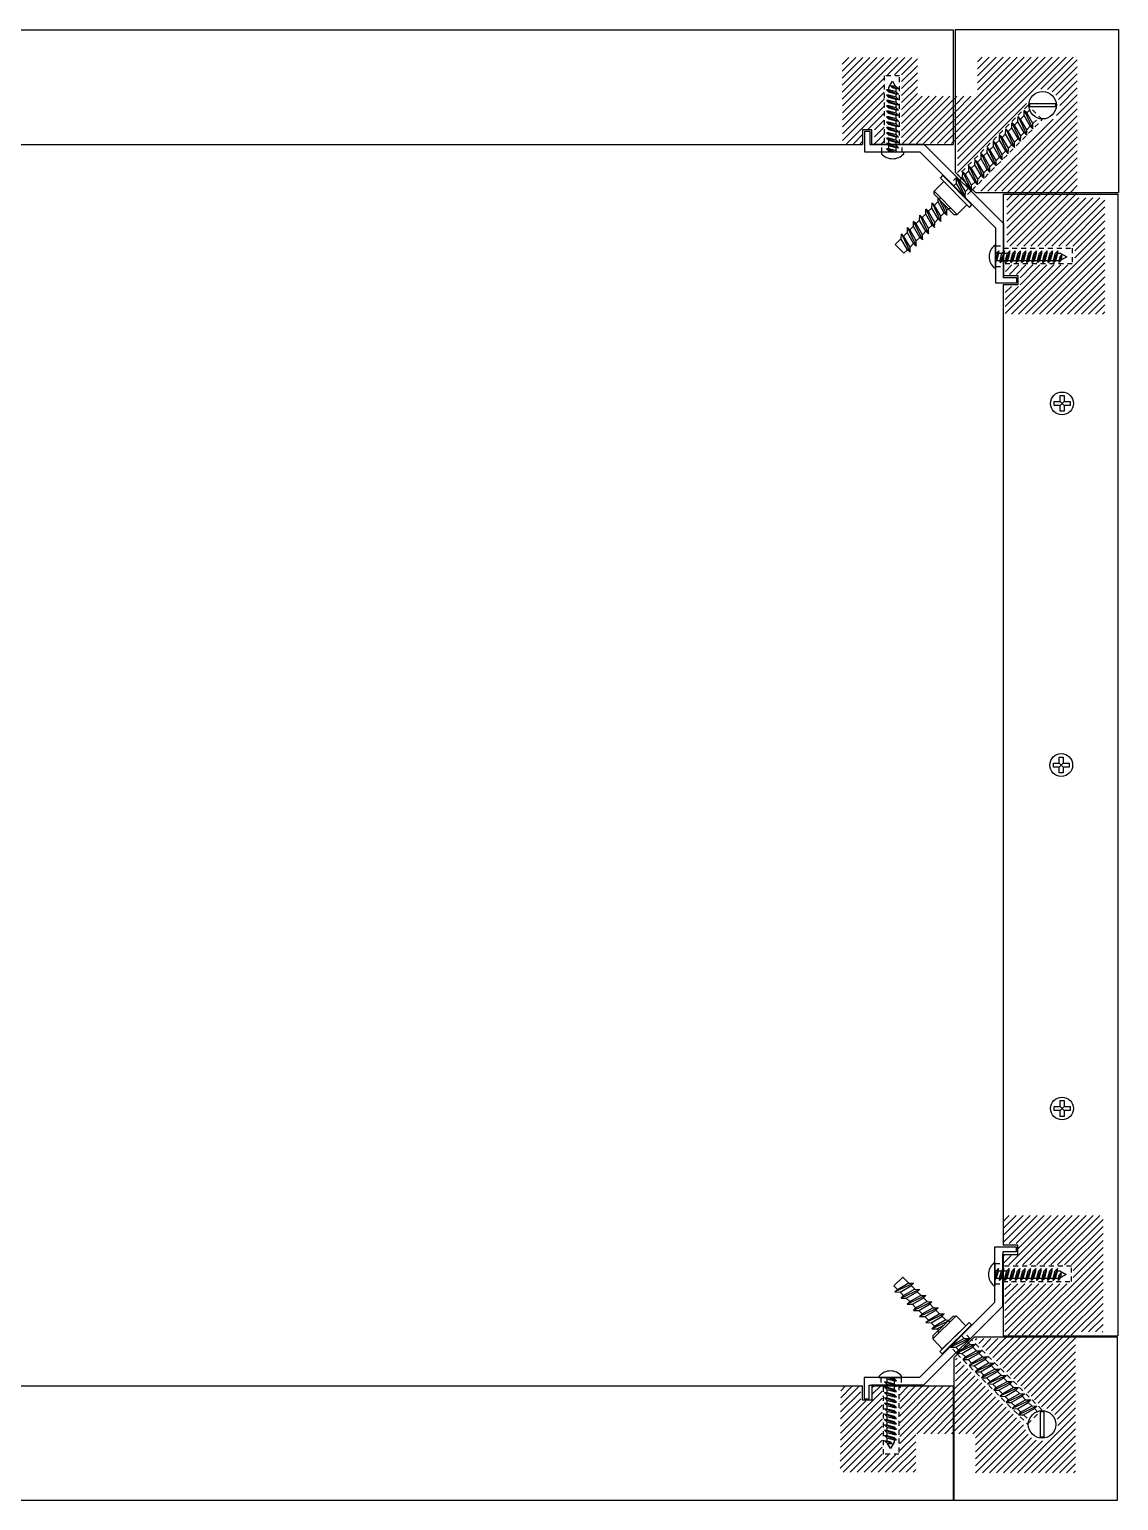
# Model space of a CAD drawing. Header units: centimetres. Extents: x -118 to 1001, y -481 to 203.
# Drawn here: x 779.3 to 806.84, y -82.98 to -45.78 of the extents above; entities that cross this region are included whole.
import ezdxf

# ---------------------------------------------------------------- set-up
doc = ezdxf.new("R2010")
doc.units = ezdxf.units.CM
doc.header["$MEASUREMENT"] = 0
doc.linetypes.add('HIDDEN2', pattern=[0.1875, 0.125, -0.0625])
for name, color, linetype in [('A-Furn', 8, 'Continuous'), ('linee di prosp', 6, 'Continuous'), ('retini', 245, 'Continuous'), ('viti e cerniere', 3, 'Continuous')]:
    doc.layers.add(name, color=color, linetype=linetype)

msp = doc.modelspace()

# ---------------------------------------------------------------- hatches: boundary and pattern name
at = {"layer": 'retini', "ltscale": 3}
h = msp.add_hatch(dxfattribs=at)
h.set_pattern_fill('ANSI31', color=256)
h.set_pattern_definition([(45, (447.43187, -99.0815), (-0.088388348, 0.088388348), [])])
h.paths.add_polyline_path([(803.972, -52.98), (806.49, -52.98), (806.49, -50.037), (805.792, -50.037), (805.792, -49.951), (804.011, -49.951), (804.011, -51.255), (805.733, -51.255), (805.733, -51.733), (803.976, -51.733), (803.976, -51.971), (804.345, -51.971), (804.345, -52.276), (803.972, -52.276)])
h.paths.add_polyline_path([(803.228, -49.867), (804.011, -49.867), (804.011, -49.931), (805.792, -49.931), (805.792, -46.475), (803.267, -46.475), (803.267, -47.464), (802.73, -47.464), (802.73, -48.661), (802.764, -48.661), (802.764, -49.415), (804.51, -47.657, -2.138287), (804.956, -48.124)])
h.paths.add_polyline_path([(801.352, -48.661), (802.692, -48.661), (802.692, -47.464), (801.755, -47.464), (801.755, -46.487), (799.845, -46.487), (799.86, -48.67), (800.366, -48.67), (800.366, -48.297), (800.663, -48.297), (800.663, -48.666), (800.908, -48.666), (800.908, -46.926), (801.352, -46.926)])
h = msp.add_hatch(dxfattribs=at)
h.set_pattern_fill('ANSI31', color=256)
h.set_pattern_definition([(45, (450.49406, -134.66483), (-0.088388348, 0.088388348), [])])
h.paths.add_polyline_path([(803.926, -75.777), (806.444, -75.777), (806.444, -78.719), (805.746, -78.719), (805.746, -78.805), (803.965, -78.805), (803.965, -77.501), (805.687, -77.501), (805.687, -77.024), (803.93, -77.024), (803.93, -76.785), (804.299, -76.785), (804.299, -76.481), (803.926, -76.481)])
h.paths.add_polyline_path([(803.182, -78.889), (803.965, -78.889), (803.965, -78.825), (805.746, -78.825), (805.746, -82.281), (803.222, -82.281), (803.222, -81.293), (802.684, -81.293), (802.684, -80.095), (802.718, -80.095), (802.718, -79.341), (804.464, -81.099, 2.138287), (804.91, -80.632)])
h.paths.add_polyline_path([(801.306, -80.095), (802.646, -80.095), (802.646, -81.293), (801.709, -81.293), (801.709, -82.27), (799.799, -82.27), (799.814, -80.086), (800.32, -80.086), (800.32, -80.459), (800.618, -80.459), (800.618, -80.09), (800.862, -80.09), (800.862, -81.83), (801.306, -81.83)])

# ---------------------------------------------------------------- linework, layer by layer
at = {"layer": 'A-Furn'}
for p, q in [((764.572, -45.785), (802.658, -45.785)), ((802.658, -45.785), (802.658, -48.682)), ((802.704, -45.775), (802.704, -49.385)), ((802.704, -45.775), (806.836, -45.775)), ((806.836, -45.775), (806.836, -49.899)), ((800.603, -48.315), (800.367, -48.315)), ((800.367, -48.315), (800.367, -48.682)), ((800.603, -48.682), (800.603, -48.315)), ((766.864, -48.682), (800.367, -48.682)), ((800.603, -48.682), (802.658, -48.682)), ((802.704, -49.385), (803.223, -49.899)), ((803.223, -49.899), (806.836, -49.899)), ((803.918, -49.944), (806.816, -49.944)), ((803.918, -49.944), (803.918, -51.997)), ((806.816, -49.944), (806.816, -78.819)), ((803.918, -51.997), (804.286, -51.997)), ((804.286, -51.997), (804.286, -52.234)), ((803.918, -52.234), (803.918, -76.527)), ((804.286, -52.234), (803.918, -52.234)), ((804.286, -76.527), (803.918, -76.527)), ((804.286, -76.764), (804.286, -76.527)), ((803.918, -76.764), (803.918, -78.819)), ((803.918, -76.764), (804.286, -76.764)), ((803.188, -78.852), (802.674, -79.372)), ((806.798, -78.852), (803.188, -78.852)), ((803.918, -78.819), (806.816, -78.819)), ((806.798, -78.852), (806.798, -82.985)), ((802.674, -79.372), (802.674, -82.985)), ((766.864, -80.079), (800.367, -80.079)), ((800.367, -80.446), (800.367, -80.079)), ((800.603, -80.079), (802.658, -80.079)), ((800.603, -80.079), (800.603, -80.446)), ((802.658, -80.079), (802.658, -82.976)), ((800.603, -80.446), (800.367, -80.446)), ((764.572, -82.976), (802.658, -82.976)), ((806.798, -82.985), (802.674, -82.985))]:
    msp.add_line(p, q, dxfattribs=at)
at = {"layer": 'linee di prosp', "linetype": 'HIDDEN2'}
for p, q in [((801.302, -46.946), (800.909, -46.946)), ((800.909, -46.946), (800.909, -48.686)), ((801.302, -48.686), (801.302, -46.946)), ((804.545, -47.696), (802.772, -49.478)), ((804.907, -48.056), (804.545, -47.696)), ((803.135, -49.839), (804.907, -48.056)), ((803.925, -51.31), (805.666, -51.31)), ((805.666, -51.31), (805.666, -51.702)), ((805.666, -51.702), (803.925, -51.702)), ((805.649, -77.052), (803.908, -77.052)), ((805.649, -77.444), (805.649, -77.052)), ((803.908, -77.444), (805.649, -77.444)), ((804.899, -80.687), (803.116, -78.915)), ((802.756, -79.277), (804.538, -81.05)), ((800.892, -81.808), (800.892, -80.068)), ((801.285, -80.068), (801.285, -81.808)), ((804.538, -81.05), (804.899, -80.687)), ((801.285, -81.808), (800.892, -81.808))]:
    msp.add_line(p, q, dxfattribs=at)
at = {"layer": 'viti e cerniere'}
for p, q in [((801.216, -47.355), (801.216, -47.278)), ((801.216, -47.49), (801.216, -47.414)), ((801.216, -47.626), (801.216, -47.549)), ((801.216, -47.762), (801.216, -47.685)), ((801.216, -47.897), (801.216, -47.821)), ((801.216, -48.033), (801.216, -47.956)), ((804.359, -48.041), (804.448, -47.952)), ((804.514, -47.886), (804.603, -47.797)), ((800.425, -48.686), (800.425, -48.346)), ((800.425, -48.346), (800.551, -48.346)), ((800.551, -48.346), (800.551, -48.686)), ((801.216, -48.168), (801.216, -48.092)), ((801.216, -48.304), (801.216, -48.227)), ((801.216, -48.439), (801.216, -48.363)), ((804.048, -48.353), (804.137, -48.263)), ((804.203, -48.197), (804.292, -48.108)), ((804.517, -48.313), (804.605, -48.225)), ((804.672, -48.157), (804.76, -48.069)), ((800.425, -48.883), (800.425, -48.686)), ((800.551, -48.686), (800.61, -48.686)), ((801.925, -48.686), (800.61, -48.686)), ((801.03, -48.661), (801.03, -48.584)), ((801.03, -48.796), (801.03, -48.72)), ((801.216, -48.575), (801.216, -48.499)), ((801.216, -48.711), (801.216, -48.634)), ((801.925, -48.686), (803.925, -50.686)), ((803.581, -48.82), (803.671, -48.729)), ((803.736, -48.664), (803.827, -48.574)), ((803.892, -48.509), (803.982, -48.419)), ((804.052, -48.782), (804.139, -48.694)), ((804.207, -48.626), (804.294, -48.537)), ((804.362, -48.469), (804.45, -48.381)), ((801.82, -48.883), (800.425, -48.883)), ((801.03, -48.88), (801.03, -48.855)), ((801.216, -48.846), (801.216, -48.77)), ((803.729, -50.791), (801.82, -48.883)), ((803.27, -49.132), (803.361, -49.04)), ((803.425, -48.976), (803.516, -48.885)), ((803.741, -49.094), (803.829, -49.006)), ((803.896, -48.938), (803.984, -48.85)), ((802.336, -49.534), (802.398, -49.472)), ((802.398, -49.472), (803.13, -50.215)), ((802.958, -49.443), (803.051, -49.351)), ((803.114, -49.287), (803.206, -49.196)), ((803.275, -49.562), (803.363, -49.474)), ((803.431, -49.406), (803.518, -49.318)), ((803.586, -49.25), (803.673, -49.162)), ((802.173, -49.862), (802.42, -49.621)), ((803.067, -50.277), (802.336, -49.534)), ((802.42, -49.621), (803, -50.214)), ((802.662, -49.74), (802.74, -49.662)), ((802.803, -49.599), (802.895, -49.506)), ((802.965, -49.874), (803.052, -49.786)), ((803.12, -49.718), (803.208, -49.63)), ((802.753, -50.455), (802.173, -49.862)), ((802.176, -49.942), (802.173, -49.862)), ((802.675, -50.453), (802.176, -49.942)), ((802.18, -50.222), (802.274, -50.128)), ((802.323, -50.015), (802.309, -50.078)), ((803, -50.214), (802.753, -50.455)), ((803.067, -50.277), (803.13, -50.215)), ((801.714, -50.689), (801.809, -50.594)), ((801.869, -50.534), (801.964, -50.439)), ((802.025, -50.378), (802.119, -50.284)), ((802.189, -50.655), (802.276, -50.567)), ((802.344, -50.499), (802.431, -50.411)), ((802.499, -50.343), (802.533, -50.308)), ((802.603, -50.302), (802.54, -50.315)), ((802.675, -50.453), (802.753, -50.455)), ((801.403, -51.001), (801.498, -50.905)), ((801.558, -50.845), (801.653, -50.75)), ((801.878, -50.967), (801.966, -50.879)), ((802.033, -50.811), (802.121, -50.723)), ((803.729, -50.791), (803.729, -52.186)), ((803.925, -50.686), (803.925, -52.001)), ((801.19, -51.214), (801.343, -51.061)), ((801.412, -51.435), (801.19, -51.214)), ((801.412, -51.435), (801.5, -51.347)), ((801.568, -51.279), (801.655, -51.191)), ((801.723, -51.123), (801.81, -51.035)), ((803.729, -51.431), (803.754, -51.431)), ((803.763, -51.618), (803.84, -51.618)), ((803.813, -51.431), (803.889, -51.431)), ((803.899, -51.618), (803.975, -51.618)), ((803.949, -51.431), (804.025, -51.431)), ((804.034, -51.618), (804.111, -51.618)), ((804.17, -51.618), (804.246, -51.618)), ((804.305, -51.618), (804.382, -51.618)), ((804.441, -51.618), (804.517, -51.618)), ((804.577, -51.618), (804.653, -51.618)), ((804.712, -51.618), (804.789, -51.618)), ((804.848, -51.618), (804.924, -51.618)), ((804.983, -51.618), (805.06, -51.618)), ((805.119, -51.618), (805.195, -51.618)), ((805.254, -51.618), (805.331, -51.618)), ((803.925, -52.061), (803.925, -52.001)), ((804.266, -52.061), (803.925, -52.061)), ((804.266, -52.186), (804.266, -52.061)), ((803.729, -52.186), (803.925, -52.186)), ((803.925, -52.186), (804.266, -52.186)), ((805.357, -55.034), (805.457, -55.034)), ((805.357, -55.184), (805.357, -55.034)), ((805.457, -55.034), (805.457, -55.184)), ((805.209, -55.284), (805.209, -55.184)), ((805.209, -55.184), (805.357, -55.184)), ((805.357, -55.284), (805.209, -55.284)), ((805.357, -55.184), (805.457, -55.284)), ((805.357, -55.284), (805.457, -55.184)), ((805.357, -55.434), (805.357, -55.284)), ((805.457, -55.434), (805.357, -55.434)), ((805.457, -55.184), (805.609, -55.184)), ((805.457, -55.284), (805.457, -55.434)), ((805.609, -55.284), (805.457, -55.284)), ((805.609, -55.184), (805.609, -55.284)), ((805.189, -64.431), (805.189, -64.331)), ((805.189, -64.331), (805.337, -64.331)), ((805.337, -64.181), (805.437, -64.181)), ((805.337, -64.331), (805.337, -64.181)), ((805.337, -64.331), (805.437, -64.431)), ((805.337, -64.431), (805.437, -64.331)), ((805.437, -64.181), (805.437, -64.331)), ((805.437, -64.331), (805.589, -64.331)), ((805.589, -64.331), (805.589, -64.431)), ((805.337, -64.431), (805.189, -64.431)), ((805.337, -64.581), (805.337, -64.431)), ((805.437, -64.581), (805.337, -64.581)), ((805.437, -64.431), (805.437, -64.581)), ((805.589, -64.431), (805.437, -64.431)), ((805.357, -72.868), (805.457, -72.868)), ((805.357, -73.018), (805.357, -72.868)), ((805.457, -72.868), (805.457, -73.018)), ((805.209, -73.118), (805.209, -73.018)), ((805.209, -73.018), (805.357, -73.018)), ((805.357, -73.118), (805.209, -73.118)), ((805.357, -73.018), (805.457, -73.118)), ((805.357, -73.118), (805.457, -73.018)), ((805.357, -73.268), (805.357, -73.118)), ((805.457, -73.268), (805.357, -73.268)), ((805.457, -73.018), (805.609, -73.018)), ((805.457, -73.118), (805.457, -73.268)), ((805.609, -73.118), (805.457, -73.118)), ((805.609, -73.018), (805.609, -73.118)), ((803.712, -77.963), (803.712, -76.568)), ((803.712, -76.568), (803.908, -76.568)), ((803.908, -76.568), (804.249, -76.568)), ((804.249, -76.568), (804.249, -76.694)), ((804.249, -76.694), (803.908, -76.694)), ((803.908, -76.694), (803.908, -76.753)), ((803.908, -78.068), (803.908, -76.753)), ((801.159, -77.555), (801.381, -77.332)), ((801.381, -77.332), (801.534, -77.486)), ((803.714, -77.172), (803.739, -77.172)), ((803.748, -77.359), (803.825, -77.359)), ((803.798, -77.172), (803.875, -77.172)), ((803.884, -77.359), (803.96, -77.359)), ((803.934, -77.172), (804.01, -77.172)), ((804.019, -77.359), (804.096, -77.359)), ((804.155, -77.359), (804.232, -77.359)), ((804.291, -77.359), (804.367, -77.359)), ((804.426, -77.359), (804.503, -77.359)), ((804.562, -77.359), (804.638, -77.359)), ((804.697, -77.359), (804.774, -77.359)), ((804.833, -77.359), (804.909, -77.359)), ((804.969, -77.359), (805.045, -77.359)), ((805.104, -77.359), (805.181, -77.359)), ((805.24, -77.359), (805.316, -77.359)), ((801.159, -77.555), (801.247, -77.643)), ((801.315, -77.71), (801.403, -77.798)), ((801.594, -77.545), (801.689, -77.641)), ((801.749, -77.701), (801.845, -77.796)), ((801.471, -77.866), (801.559, -77.953)), ((801.627, -78.021), (801.715, -78.108)), ((801.803, -79.871), (803.712, -77.963)), ((801.905, -77.856), (802, -77.951)), ((803.908, -78.068), (801.908, -80.068)), ((802.061, -78.012), (802.156, -78.107)), ((801.784, -78.176), (801.872, -78.264)), ((801.94, -78.331), (802.028, -78.419)), ((802.096, -78.487), (802.184, -78.574)), ((802.139, -78.896), (802.733, -78.316)), ((802.142, -78.817), (802.653, -78.318)), ((802.217, -78.168), (802.311, -78.262)), ((802.317, -79.21), (803.06, -78.478)), ((802.372, -78.323), (802.466, -78.417)), ((802.579, -78.466), (802.516, -78.451)), ((802.653, -78.318), (802.733, -78.316)), ((802.733, -78.316), (802.974, -78.563)), ((803.06, -78.478), (803.122, -78.541)), ((802.142, -78.817), (802.139, -78.896)), ((802.252, -78.642), (802.286, -78.676)), ((802.293, -78.746), (802.28, -78.683)), ((803.122, -78.541), (802.379, -79.272)), ((802.974, -78.563), (802.38, -79.143)), ((802.854, -78.805), (802.933, -78.883)), ((802.38, -79.143), (802.139, -78.896)), ((802.317, -79.21), (802.379, -79.272)), ((802.72, -79.107), (802.808, -79.195)), ((802.996, -78.946), (803.088, -79.038)), ((803.151, -79.101), (803.243, -79.193)), ((802.876, -79.263), (802.964, -79.35)), ((803.032, -79.418), (803.12, -79.506)), ((803.188, -79.573), (803.277, -79.661)), ((803.307, -79.257), (803.399, -79.348)), ((803.463, -79.412), (803.554, -79.504)), ((803.619, -79.568), (803.71, -79.659)), ((801.803, -79.871), (800.408, -79.871)), ((800.408, -79.871), (800.408, -80.068)), ((800.977, -79.906), (800.977, -79.982)), ((801.163, -79.872), (801.163, -79.897)), ((801.163, -79.956), (801.163, -80.032)), ((803.345, -79.728), (803.433, -79.816)), ((803.501, -79.884), (803.589, -79.971)), ((803.774, -79.723), (803.865, -79.814)), ((803.93, -79.879), (804.02, -79.969)), ((800.408, -80.068), (800.408, -80.409)), ((800.534, -80.409), (800.534, -80.068)), ((800.534, -80.068), (800.593, -80.068)), ((801.908, -80.068), (800.593, -80.068)), ((800.977, -80.041), (800.977, -80.118)), ((800.977, -80.177), (800.977, -80.253)), ((800.977, -80.313), (800.977, -80.389)), ((801.163, -80.091), (801.163, -80.168)), ((803.657, -80.039), (803.745, -80.127)), ((803.813, -80.194), (803.901, -80.282)), ((803.969, -80.349), (804.057, -80.437)), ((804.086, -80.035), (804.176, -80.125)), ((804.242, -80.19), (804.331, -80.28)), ((804.397, -80.346), (804.487, -80.435)), ((800.408, -80.409), (800.534, -80.409)), ((800.977, -80.448), (800.977, -80.525)), ((800.977, -80.584), (800.977, -80.66)), ((800.977, -80.719), (800.977, -80.796)), ((804.125, -80.505), (804.213, -80.592)), ((804.281, -80.66), (804.369, -80.748)), ((804.553, -80.501), (804.642, -80.59)), ((804.709, -80.657), (804.798, -80.745)), ((800.977, -80.855), (800.977, -80.931)), ((800.977, -80.99), (800.977, -81.067)), ((804.437, -80.815), (804.525, -80.903)), ((800.977, -81.126), (800.977, -81.203)), ((800.977, -81.262), (800.977, -81.338)), ((800.977, -81.397), (800.977, -81.474))]:
    msp.add_line(p, q, dxfattribs=at)
at = {"layer": 'viti e cerniere', "linetype": 'HIDDEN2'}
for p, q in [((800.848, -48.883), (800.848, -48.686)), ((801.364, -48.883), (801.364, -48.686)), ((802.749, -49.51), (802.598, -49.661)), ((803.102, -49.863), (802.951, -50.014)), ((803.729, -51.253), (803.925, -51.253)), ((803.729, -51.768), (803.925, -51.768)), ((803.712, -76.991), (803.908, -76.991)), ((803.712, -77.506), (803.908, -77.506)), ((803.085, -78.891), (802.934, -78.741)), ((802.732, -79.244), (802.581, -79.094)), ((800.826, -79.871), (800.826, -80.068)), ((801.341, -79.871), (801.341, -80.068))]:
    msp.add_line(p, q, dxfattribs=at)
at = {"layer": 'viti e cerniere'}
for points in [[(801.03, -47.305), (801.03, -47.245), (801.123, -47.084), (801.198, -47.215)], [(801.272, -47.278), (801.198, -47.215), (801.173, -47.208), (801.078, -47.208), (801.272, -47.278), (801.216, -47.278), (801.122, -47.253), (801.078, -47.208)], [(801.272, -47.414), (801.216, -47.355), (801.03, -47.305), (800.973, -47.305), (801.272, -47.414), (801.216, -47.414), (801.03, -47.364), (800.973, -47.305)], [(801.272, -47.549), (801.216, -47.49), (801.03, -47.441), (800.973, -47.441), (801.272, -47.549), (801.216, -47.549), (801.03, -47.5), (800.973, -47.441)], [(801.272, -47.685), (801.216, -47.626), (801.03, -47.576), (800.973, -47.576), (801.272, -47.685), (801.216, -47.685), (801.03, -47.635), (800.973, -47.576)], [(801.272, -47.821), (801.216, -47.762), (801.03, -47.712), (800.973, -47.712), (801.272, -47.821), (801.216, -47.821), (801.03, -47.771), (800.973, -47.712)], [(801.272, -47.956), (801.216, -47.897), (801.03, -47.847), (800.973, -47.847), (801.272, -47.956), (801.216, -47.956), (801.03, -47.906), (800.973, -47.847)], [(801.272, -48.092), (801.216, -48.033), (801.03, -47.983), (800.973, -47.983), (801.272, -48.092), (801.216, -48.092), (801.03, -48.042), (800.973, -47.983)], [(804.515, -48.446), (804.517, -48.313), (804.36, -48.043), (804.295, -47.978), (804.515, -48.446), (804.45, -48.381), (804.292, -48.111), (804.295, -47.978)], [(804.67, -48.29), (804.672, -48.157), (804.515, -47.887), (804.45, -47.822), (804.67, -48.29), (804.605, -48.225), (804.448, -47.955), (804.45, -47.822)], [(801.272, -48.227), (801.216, -48.168), (801.03, -48.118), (800.973, -48.118), (801.272, -48.227), (801.216, -48.227), (801.03, -48.177), (800.973, -48.118)], [(801.272, -48.363), (801.216, -48.304), (801.03, -48.254), (800.973, -48.254), (801.272, -48.363), (801.216, -48.363), (801.03, -48.313), (800.973, -48.254)], [(804.204, -48.758), (804.207, -48.626), (804.049, -48.355), (803.984, -48.29), (804.204, -48.758), (804.139, -48.694), (803.982, -48.423), (803.984, -48.29)], [(804.36, -48.602), (804.362, -48.469), (804.205, -48.199), (804.14, -48.134), (804.36, -48.602), (804.294, -48.537), (804.137, -48.267), (804.14, -48.134)], [(801.272, -48.499), (801.216, -48.439), (801.03, -48.39), (800.973, -48.39), (801.272, -48.499), (801.216, -48.499), (801.03, -48.449), (800.973, -48.39)], [(801.272, -48.634), (801.216, -48.575), (801.03, -48.525), (800.973, -48.525), (801.272, -48.634), (801.216, -48.634), (801.03, -48.584), (800.973, -48.525)], [(801.272, -48.77), (801.216, -48.711), (801.03, -48.661), (800.973, -48.661), (801.272, -48.77), (801.216, -48.77), (801.03, -48.72), (800.973, -48.661)], [(803.894, -49.071), (803.896, -48.938), (803.739, -48.667), (803.674, -48.602), (803.894, -49.071), (803.829, -49.006), (803.671, -48.735), (803.674, -48.602)], [(804.049, -48.914), (804.052, -48.782), (803.894, -48.511), (803.829, -48.446), (804.049, -48.914), (803.984, -48.85), (803.827, -48.579), (803.829, -48.446)], [(801.249, -48.88), (801.216, -48.846), (801.03, -48.796), (800.973, -48.796), (801.204, -48.88)], [(801.123, -48.88), (801.03, -48.855), (800.973, -48.796)], [(803.428, -49.539), (803.431, -49.406), (803.273, -49.135), (803.208, -49.071), (803.428, -49.539), (803.363, -49.474), (803.206, -49.203), (803.208, -49.071)], [(803.583, -49.383), (803.586, -49.25), (803.428, -48.979), (803.363, -48.914), (803.583, -49.383), (803.518, -49.318), (803.361, -49.047), (803.363, -48.914)], [(803.739, -49.227), (803.741, -49.094), (803.584, -48.823), (803.519, -48.758), (803.739, -49.227), (803.673, -49.162), (803.516, -48.891), (803.519, -48.758)], [(803.118, -49.851), (803.12, -49.718), (802.963, -49.448), (802.898, -49.383), (803.118, -49.851), (803.052, -49.786), (802.895, -49.516), (802.898, -49.383)], [(803.273, -49.695), (803.275, -49.562), (803.118, -49.291), (803.053, -49.227), (803.273, -49.695), (803.208, -49.63), (803.05, -49.359), (803.053, -49.227)], [(802.962, -50.007), (802.965, -49.874), (802.807, -49.604), (802.742, -49.539), (802.962, -50.007), (802.897, -49.942), (802.74, -49.672), (802.742, -49.539)], [(802.341, -50.632), (802.344, -50.499), (802.187, -50.228), (802.121, -50.163), (802.341, -50.632), (802.276, -50.567), (802.119, -50.296), (802.121, -50.163)], [(802.311, -50.082), (802.497, -50.476), (802.431, -50.411), (802.274, -50.14), (802.276, -50.045)], [(802.497, -50.476), (802.499, -50.343), (802.406, -50.179)], [(802.672, -49.876), (802.675, -49.881)], [(802.031, -50.944), (802.033, -50.811), (801.876, -50.54), (801.811, -50.476), (802.031, -50.944), (801.966, -50.879), (801.808, -50.608), (801.811, -50.476)], [(802.186, -50.788), (802.189, -50.655), (802.031, -50.384), (801.966, -50.319), (802.186, -50.788), (802.121, -50.723), (801.964, -50.452), (801.966, -50.319)], [(801.565, -51.412), (801.568, -51.279), (801.41, -51.009), (801.345, -50.944), (801.565, -51.412), (801.5, -51.347), (801.343, -51.077), (801.345, -50.944)], [(801.72, -51.256), (801.723, -51.123), (801.566, -50.853), (801.5, -50.788), (801.72, -51.256), (801.655, -51.191), (801.498, -50.921), (801.5, -50.788)], [(801.876, -51.1), (801.878, -50.967), (801.721, -50.696), (801.656, -50.632), (801.876, -51.1), (801.81, -51.035), (801.653, -50.764), (801.656, -50.632)], [(803.729, -51.65), (803.763, -51.618), (803.813, -51.431), (803.813, -51.375), (803.729, -51.606)], [(803.729, -51.525), (803.754, -51.431), (803.813, -51.375)], [(803.84, -51.674), (803.899, -51.618), (803.949, -51.431), (803.949, -51.375), (803.84, -51.674), (803.84, -51.618), (803.889, -51.431), (803.949, -51.375)], [(803.975, -51.674), (804.034, -51.618), (804.084, -51.431), (804.084, -51.375), (803.975, -51.674), (803.975, -51.618), (804.025, -51.431), (804.084, -51.375)], [(804.111, -51.674), (804.17, -51.618), (804.22, -51.431), (804.22, -51.375), (804.111, -51.674), (804.111, -51.618), (804.161, -51.431), (804.22, -51.375)], [(804.246, -51.674), (804.305, -51.618), (804.355, -51.431), (804.355, -51.375), (804.246, -51.674), (804.246, -51.618), (804.296, -51.431), (804.355, -51.375)], [(804.382, -51.674), (804.441, -51.618), (804.491, -51.431), (804.491, -51.375), (804.382, -51.674), (804.382, -51.618), (804.432, -51.431), (804.491, -51.375)], [(804.517, -51.674), (804.577, -51.618), (804.626, -51.431), (804.626, -51.375), (804.517, -51.674), (804.517, -51.618), (804.567, -51.431), (804.626, -51.375)], [(804.653, -51.674), (804.712, -51.618), (804.762, -51.431), (804.762, -51.375), (804.653, -51.674), (804.653, -51.618), (804.703, -51.431), (804.762, -51.375)], [(804.789, -51.674), (804.848, -51.618), (804.898, -51.431), (804.898, -51.375), (804.789, -51.674), (804.789, -51.618), (804.839, -51.431), (804.898, -51.375)], [(804.924, -51.674), (804.983, -51.618), (805.033, -51.431), (805.033, -51.375), (804.924, -51.674), (804.924, -51.618), (804.974, -51.431), (805.033, -51.375)], [(805.06, -51.674), (805.119, -51.618), (805.169, -51.431), (805.169, -51.375), (805.06, -51.674), (805.06, -51.618), (805.11, -51.431), (805.169, -51.375)], [(805.195, -51.674), (805.254, -51.618), (805.304, -51.431), (805.304, -51.375), (805.195, -51.674), (805.195, -51.618), (805.245, -51.431), (805.304, -51.375)], [(805.304, -51.431), (805.364, -51.431), (805.525, -51.525), (805.395, -51.6)], [(805.331, -51.674), (805.395, -51.6), (805.402, -51.575), (805.402, -51.48), (805.331, -51.674), (805.331, -51.618), (805.356, -51.524), (805.402, -51.48)], [(803.714, -77.391), (803.748, -77.359), (803.798, -77.172), (803.798, -77.116), (803.714, -77.347)], [(803.714, -77.265), (803.739, -77.172), (803.798, -77.116)], [(803.825, -77.415), (803.884, -77.359), (803.934, -77.172), (803.934, -77.116), (803.825, -77.415), (803.825, -77.359), (803.875, -77.172), (803.934, -77.116)], [(803.96, -77.415), (804.019, -77.359), (804.069, -77.172), (804.069, -77.116), (803.96, -77.415), (803.96, -77.359), (804.01, -77.172), (804.069, -77.116)], [(804.096, -77.415), (804.155, -77.359), (804.205, -77.172), (804.205, -77.116), (804.096, -77.415), (804.096, -77.359), (804.146, -77.172), (804.205, -77.116)], [(804.232, -77.415), (804.291, -77.359), (804.341, -77.172), (804.341, -77.116), (804.232, -77.415), (804.232, -77.359), (804.281, -77.172), (804.341, -77.116)], [(804.367, -77.415), (804.426, -77.359), (804.476, -77.172), (804.476, -77.116), (804.367, -77.415), (804.367, -77.359), (804.417, -77.172), (804.476, -77.116)], [(804.503, -77.415), (804.562, -77.359), (804.612, -77.172), (804.612, -77.116), (804.503, -77.415), (804.503, -77.359), (804.553, -77.172), (804.612, -77.116)], [(804.638, -77.415), (804.697, -77.359), (804.747, -77.172), (804.747, -77.116), (804.638, -77.415), (804.638, -77.359), (804.688, -77.172), (804.747, -77.116)], [(804.774, -77.415), (804.833, -77.359), (804.883, -77.172), (804.883, -77.116), (804.774, -77.415), (804.774, -77.359), (804.824, -77.172), (804.883, -77.116)], [(804.909, -77.415), (804.969, -77.359), (805.018, -77.172), (805.018, -77.116), (804.909, -77.415), (804.909, -77.359), (804.959, -77.172), (805.018, -77.116)], [(805.045, -77.415), (805.104, -77.359), (805.154, -77.172), (805.154, -77.116), (805.045, -77.415), (805.045, -77.359), (805.095, -77.172), (805.154, -77.116)], [(805.181, -77.415), (805.24, -77.359), (805.29, -77.172), (805.29, -77.116), (805.181, -77.415), (805.181, -77.359), (805.231, -77.172), (805.29, -77.116)], [(805.29, -77.172), (805.349, -77.172), (805.511, -77.265), (805.38, -77.341)], [(805.316, -77.415), (805.38, -77.341), (805.387, -77.315), (805.387, -77.221), (805.316, -77.415), (805.316, -77.359), (805.341, -77.265), (805.387, -77.221)], [(801.182, -77.708), (801.315, -77.71), (801.586, -77.553), (801.651, -77.488), (801.182, -77.708), (801.247, -77.643), (801.518, -77.485), (801.651, -77.488)], [(801.339, -77.863), (801.471, -77.866), (801.742, -77.708), (801.807, -77.643), (801.339, -77.863), (801.403, -77.798), (801.674, -77.641), (801.807, -77.643)], [(801.495, -78.018), (801.627, -78.021), (801.898, -77.863), (801.963, -77.798), (801.495, -78.018), (801.559, -77.953), (801.83, -77.796), (801.963, -77.798)], [(801.651, -78.174), (801.784, -78.176), (802.054, -78.019), (802.119, -77.954), (801.651, -78.174), (801.715, -78.108), (801.986, -77.951), (802.119, -77.954)], [(801.807, -78.329), (801.94, -78.331), (802.21, -78.174), (802.275, -78.109), (801.807, -78.329), (801.872, -78.264), (802.142, -78.106), (802.275, -78.109)], [(801.963, -78.484), (802.096, -78.487), (802.366, -78.329), (802.431, -78.264), (801.963, -78.484), (802.028, -78.419), (802.298, -78.262), (802.431, -78.264)], [(802.513, -78.454), (802.119, -78.639), (802.184, -78.574), (802.455, -78.417), (802.55, -78.419)], [(802.119, -78.639), (802.252, -78.642), (802.415, -78.549)], [(802.587, -79.105), (802.72, -79.107), (802.991, -78.95), (803.056, -78.885), (802.587, -79.105), (802.652, -79.04), (802.923, -78.883), (803.056, -78.885)], [(802.719, -78.815), (802.713, -78.817)], [(802.743, -79.26), (802.876, -79.263), (803.147, -79.105), (803.212, -79.04), (802.743, -79.26), (802.808, -79.195), (803.079, -79.038), (803.212, -79.04)], [(802.9, -79.415), (803.032, -79.418), (803.303, -79.261), (803.368, -79.196), (802.9, -79.415), (802.964, -79.35), (803.235, -79.193), (803.368, -79.196)], [(803.056, -79.571), (803.188, -79.573), (803.459, -79.416), (803.524, -79.351), (803.056, -79.571), (803.12, -79.506), (803.391, -79.348), (803.524, -79.351)], [(803.212, -79.726), (803.345, -79.728), (803.615, -79.571), (803.68, -79.506), (803.212, -79.726), (803.277, -79.661), (803.547, -79.504), (803.68, -79.506)], [(800.92, -79.982), (800.977, -80.041), (801.163, -80.091), (801.22, -80.091), (800.92, -79.982), (800.977, -79.982), (801.163, -80.032), (801.22, -80.091)], [(800.944, -79.872), (800.977, -79.906), (801.163, -79.956), (801.22, -79.956), (800.989, -79.872)], [(801.07, -79.872), (801.163, -79.897), (801.22, -79.956)], [(803.368, -79.881), (803.501, -79.884), (803.771, -79.726), (803.836, -79.661), (803.368, -79.881), (803.433, -79.816), (803.703, -79.659), (803.836, -79.661)], [(803.524, -80.036), (803.657, -80.039), (803.928, -79.882), (803.992, -79.817), (803.524, -80.036), (803.589, -79.971), (803.859, -79.814), (803.992, -79.817)], [(803.68, -80.192), (803.813, -80.194), (804.084, -80.037), (804.148, -79.972), (803.68, -80.192), (803.745, -80.127), (804.016, -79.969), (804.148, -79.972)], [(800.92, -80.118), (800.977, -80.177), (801.163, -80.227), (801.22, -80.227), (800.92, -80.118), (800.977, -80.118), (801.163, -80.168), (801.22, -80.227)], [(800.92, -80.253), (800.977, -80.313), (801.163, -80.362), (801.22, -80.362), (800.92, -80.253), (800.977, -80.253), (801.163, -80.303), (801.22, -80.362)], [(803.836, -80.347), (803.969, -80.349), (804.24, -80.192), (804.304, -80.127), (803.836, -80.347), (803.901, -80.282), (804.172, -80.124), (804.304, -80.127)], [(803.992, -80.502), (804.125, -80.505), (804.396, -80.347), (804.461, -80.282), (803.992, -80.502), (804.057, -80.437), (804.328, -80.28), (804.461, -80.282)], [(800.92, -80.389), (800.977, -80.448), (801.163, -80.498), (801.22, -80.498), (800.92, -80.389), (800.977, -80.389), (801.163, -80.439), (801.22, -80.498)], [(800.92, -80.525), (800.977, -80.584), (801.163, -80.634), (801.22, -80.634), (800.92, -80.525), (800.977, -80.525), (801.163, -80.575), (801.22, -80.634)], [(800.92, -80.66), (800.977, -80.719), (801.163, -80.769), (801.22, -80.769), (800.92, -80.66), (800.977, -80.66), (801.163, -80.71), (801.22, -80.769)], [(804.148, -80.657), (804.281, -80.66), (804.552, -80.503), (804.617, -80.437), (804.148, -80.657), (804.213, -80.592), (804.484, -80.435), (804.617, -80.437)], [(804.304, -80.813), (804.437, -80.815), (804.708, -80.658), (804.773, -80.593), (804.304, -80.813), (804.369, -80.748), (804.64, -80.59), (804.773, -80.593)], [(800.92, -80.796), (800.977, -80.855), (801.163, -80.905), (801.22, -80.905), (800.92, -80.796), (800.977, -80.796), (801.163, -80.846), (801.22, -80.905)], [(800.92, -80.931), (800.977, -80.99), (801.163, -81.04), (801.22, -81.04), (800.92, -80.931), (800.977, -80.931), (801.163, -80.981), (801.22, -81.04)], [(800.92, -81.067), (800.977, -81.126), (801.163, -81.176), (801.22, -81.176), (800.92, -81.067), (800.977, -81.067), (801.163, -81.117), (801.22, -81.176)], [(800.92, -81.203), (800.977, -81.262), (801.163, -81.311), (801.22, -81.311), (800.92, -81.203), (800.977, -81.203), (801.163, -81.252), (801.22, -81.311)], [(800.92, -81.338), (800.977, -81.397), (801.163, -81.447), (801.22, -81.447), (800.92, -81.338), (800.977, -81.338), (801.163, -81.388), (801.22, -81.447)], [(800.92, -81.474), (800.995, -81.537), (801.02, -81.544), (801.114, -81.544), (800.92, -81.474), (800.977, -81.474), (801.071, -81.499), (801.114, -81.544)], [(801.163, -81.447), (801.163, -81.507), (801.07, -81.668), (800.995, -81.537)]]:
    msp.add_lwpolyline(points, dxfattribs=at)
for points in [[(805.24, -47.732), (804.592, -47.732), (804.592, -47.652), (805.24, -47.652)], [(804.863, -81.383), (804.863, -80.735), (804.943, -80.735), (804.943, -81.383)]]:
    msp.add_lwpolyline(points, close=True, dxfattribs=at)
for points in [[(800.84, -48.88), (800.84, -48.918, 0.451416), (801.406, -48.918), (801.406, -48.88)], [(803.729, -51.242), (803.692, -51.242, 0.451416), (803.692, -51.807), (803.729, -51.807)], [(803.714, -76.983), (803.677, -76.983, 0.451416), (803.677, -77.548), (803.714, -77.548)], [(801.353, -79.872), (801.353, -79.834, 0.451416), (800.787, -79.834), (800.787, -79.872)]]:
    msp.add_lwpolyline(points, format="xyb", close=True, dxfattribs=at)
for centre, radius in [((804.915, -47.692), 0.348), ((805.407, -55.234), 0.288), ((805.387, -64.381), 0.288), ((805.407, -73.068), 0.288), ((804.903, -81.058), 0.348)]:
    msp.add_circle(centre, radius, dxfattribs=at)

doc.saveas('drawing.dxf')
